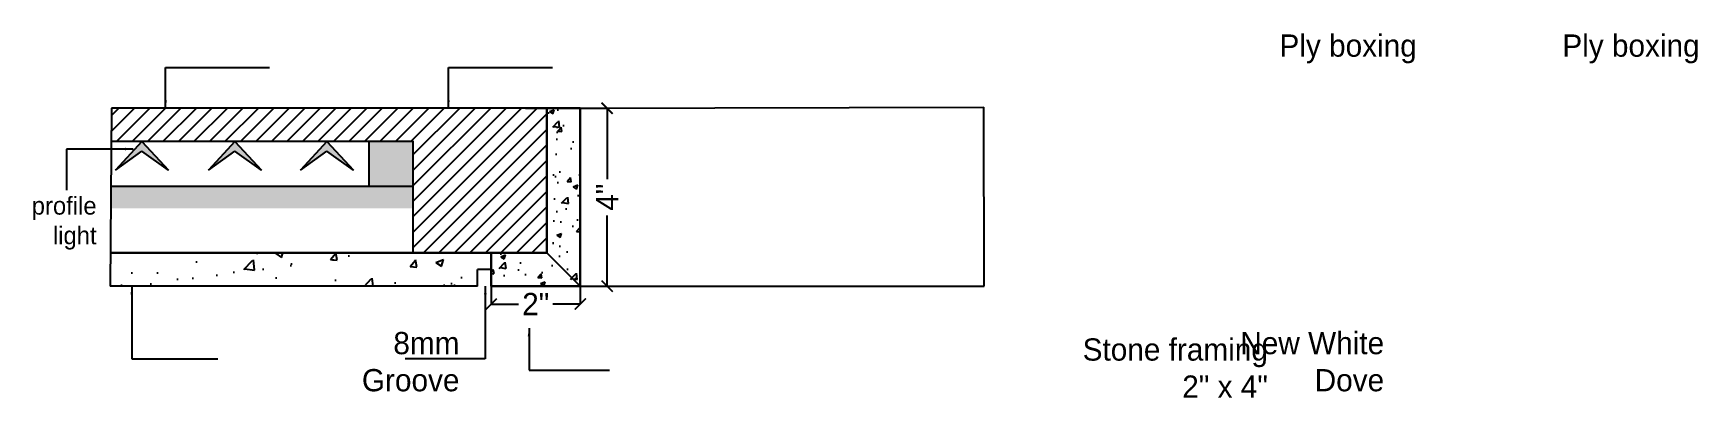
# Model space of a CAD drawing. Header units: inches. Extents: x -137722 to 81594, y -22256 to -1207.
# Drawn here: x -62793.74 to -62756.35, y -2286.06 to -2277.87 of the extents above; entities that cross this region are included whole.
import ezdxf

# ---------------------------------------------------------------- set-up
doc = ezdxf.new("R2010")
doc.units = ezdxf.units.IN
doc.header["$LTSCALE"] = 0.05
doc.header["$MEASUREMENT"] = 0
doc.header["$PDMODE"] = 3
doc.header["$PDSIZE"] = -4
doc.linetypes.add('DASHED2', pattern=[0.375, 0.25, -0.125])
doc.layers.get('Defpoints').update_dxf_attribs({"linetype": 'DASHED2'})
for name, color, linetype in [('00 floor', 7, 'Continuous'), ('Civil Dimension - Text', 7, 'Continuous'), ('Flooring Hatch', 251, 'Continuous'), ('HATCH', 251, 'Continuous'), ('text', 176, 'Continuous')]:
    doc.layers.add(name, color=color, linetype=linetype)
doc.styles.add('9-128OF1-4', font='stylu.ttf')
doc.styles.get("Standard").update_dxf_attribs({"font": 'stylu.ttf', "height": 6})
doc.dimstyles.new('Annotative', dxfattribs={"dimtxt": 6, "dimasz": 0.18, "dimexe": 0.18, "dimexo": 0.0625, "dimgap": 0.09, "dimtad": 0, "dimtih": 1, "dimtoh": 1, "dimdec": 3, "dimzin": 0, "dimdsep": 46, "dimlunit": 4, "dimtxsty": 'Standard', "dimcen": 0.09, "dimadec": 0, "dimazin": 0, "dimtfac": 1, "dimtdec": 3, "dimtofl": 0, "dimtmove": 0, "dimatfit": 3, "dimfxl": 1, "dimtolj": 1, "dimtzin": 0, "dimarcsym": 0})
doc.dimstyles.new('DIM 1-4', dxfattribs={"dimtxt": 3.0792, "dimasz": 1.82, "dimexe": 1.82, "dimexo": 0, "dimgap": 0.09, "dimtad": 0, "dimzin": 0, "dimdsep": 46, "dimlunit": 4, "dimtxsty": '9-128OF1-4', "dimblk": 'ARCHTICK', "dimcen": 1.8125, "dimdle": 1.82, "dimclrd": 8, "dimclre": 8, "dimadec": 0, "dimazin": 0, "dimtfac": 1, "dimtofl": 0, "dimtmove": 0, "dimatfit": 3, "dimldrblk": 'OPEN90', "dimfxl": 1, "dimtolj": 1, "dimtzin": 0, "dimlwd": -1, "dimarcsym": 0})
pattern_1 = [(50, (0, 0), (1.075890274, -0.094128202), [0.1125, -1.2375]), (355, (0, 0), (-0.208127, 1.1282882), [0.09, -0.99]), (100.4514445, (0.0897, -0.0078), (0.86776327, 1.034159986), [0.095610288, -1.051713168]), (46.1842, (0, 0.3), (1.600861996, -0.24827892), [0.16875, -1.85625]), (96.6356355, (0.1334, 0.2793), (1.40199292, 1.4611779), [0.143415513, -1.57757064]), (351.184164, (0, 0.3), (1.401992918, 1.4611779), [0.135, -1.485]), (21, (0.15, 0.225), (0.895360578, -0.603928336), [0.1125, -1.2375]), (326, (0.15, 0.225), (0.364972998, 1.087725068), [0.09, -0.99]), (71.4514447, (0.2246, 0.1747), (1.260333565, 0.48379673), [0.095610285, -1.051713168]), (37.5, (0, 0), (0.018239783, 0.4993407807), [0, -0.978, 0, -1.005, 0, -0.99375]), (7.5, (0, 0), (0.394604306, 0.591617568), [0, -0.573, 0, -0.9555, 0, -0.37875]), (327.5, (-0.3345, 0), (0.8007336543, -0.0338323076), [0, -0.375, 0, -1.17, 0, -1.5525]), (317.5, (-0.4845, 0), (0.874779254, 0.1501574735), [0, -0.4875, 0, -0.777, 0, -1.1025])]

# ---------------------------------------------------------------- blocks, each defined once
blk = doc.blocks.new('_ArchTick')
at = {"color": 0, "const_width": 0.15}
blk.add_lwpolyline([(-0.5, -0.5), (0.5, 0.5)], dxfattribs=at)
blk = doc.blocks.new('*D540')
at = {"layer": 'Civil Dimension - Text', "color": 8, "lineweight": -2, "ltscale": 50, "transparency": 16777216}
for p, q in [((-62783.45, -2283.55), (-62783.45, -2283.951)), ((-62781.45, -2283.55), (-62781.45, -2283.951))]:
    blk.add_line(p, q, dxfattribs=at)
at = {"layer": 'Civil Dimension - Text', "color": 8, "ltscale": 50, "transparency": 16777216}
for p, q in [((-62783.45, -2283.951), (-62782.835, -2283.951)), ((-62781.45, -2283.951), (-62782.065, -2283.951))]:
    blk.add_line(p, q, dxfattribs=at)
at = {"layer": 'Defpoints', "color": 0, "ltscale": 50, "transparency": 16777216}
for p in [(-62783.45, -2283.55), (-62781.45, -2283.55), (-62781.45, -2283.951)]:
    blk.add_point(p, dxfattribs=at)
at = {"layer": 'Civil Dimension - Text', "color": 8, "ltscale": 50, "transparency": 16777216, "xscale": 0.25, "yscale": 0.25, "zscale": 0.25, "rotation": 180}
blk.add_blockref('_ArchTick', (-62783.45, -2283.951), dxfattribs=at)
at = {"layer": 'Civil Dimension - Text', "color": 8, "ltscale": 50, "transparency": 16777216, "xscale": 0.25, "yscale": 0.25, "zscale": 0.25}
blk.add_blockref('_ArchTick', (-62781.45, -2283.951), dxfattribs=at)
at = {"layer": 'Civil Dimension - Text', "ltscale": 50, "transparency": 16777216, "insert": (-62782.45, -2283.951), "char_height": 0.5, "attachment_point": 5, "style": '9-128OF1-4'}
blk.add_mtext('\\A1;2"', dxfattribs=at)
blk = doc.blocks.new('_Open90')
at = {"color": 0, "linetype": 'ByBlock', "lineweight": -2}
for p, q in [((0, 0), (-1, 0)), ((-0.5, 0.5), (0, 0)), ((0, 0), (-0.5, -0.5))]:
    blk.add_line(p, q, dxfattribs=at)
blk = doc.blocks.new('*D541')
at = {"layer": 'Civil Dimension - Text', "color": 8, "lineweight": -2, "ltscale": 50, "transparency": 16777216}
for p, q in [((-62782.677, -2279.55), (-62780.848, -2279.55)), ((-62782.677, -2283.55), (-62780.848, -2283.55))]:
    blk.add_line(p, q, dxfattribs=at)
at = {"layer": 'Civil Dimension - Text', "color": 8, "ltscale": 50, "transparency": 16777216}
for p, q in [((-62780.848, -2279.55), (-62780.848, -2281.141)), ((-62780.848, -2283.55), (-62780.848, -2281.96))]:
    blk.add_line(p, q, dxfattribs=at)
at = {"layer": 'Defpoints', "color": 0, "ltscale": 50, "transparency": 16777216}
for p in [(-62782.677, -2279.55), (-62782.677, -2283.55), (-62780.848, -2283.55)]:
    blk.add_point(p, dxfattribs=at)
at = {"layer": 'Civil Dimension - Text', "color": 8, "ltscale": 50, "transparency": 16777216, "xscale": 0.25, "yscale": 0.25, "zscale": 0.25}
for p, rotation in [((-62780.848, -2279.55), 90), ((-62780.848, -2283.55), 270)]:
    blk.add_blockref('_ArchTick', p, dxfattribs=dict(at, rotation=rotation))
at = {"layer": 'Civil Dimension - Text', "ltscale": 50, "transparency": 16777216, "insert": (-62780.848, -2281.55), "char_height": 0.5, "attachment_point": 5, "rotation": 90, "style": '9-128OF1-4'}
blk.add_mtext('\\A1;4"', dxfattribs=at)
blk = doc.blocks.new('adwawd')
at = {"layer": 'Flooring Hatch', "ltscale": 50, "true_color": 0xcd6928, "transparency": 33554687}
h = blk.add_hatch(color=32, dxfattribs=at)
h.dxf.hatch_style = 1
h.paths.add_polyline_path([(-77941.34, -7094.04), (-77946.01, -7099.05), (-77941.34, -7095.73), (-77936.68, -7099.05)])
at = {"layer": 'Civil Dimension - Text', "color": 2, "ltscale": 50}
for p, q in [((-77941.34, -7094.04), (-77946.01, -7099.05)), ((-77941.34, -7094.04), (-77936.68, -7099.05)), ((-77946.01, -7099.05), (-77941.34, -7095.73)), ((-77936.68, -7099.05), (-77941.34, -7095.73))]:
    blk.add_line(p, q, dxfattribs=at)

msp = doc.modelspace()

# ---------------------------------------------------------------- hatches: boundary and pattern name
at = {"ltscale": 50}
h = msp.add_hatch(dxfattribs=at)
h.set_pattern_fill('AR-CONC', color=256, scale=0.15)
h.set_pattern_definition(pattern_1)
h.paths.add_polyline_path([(-62781.4501, -2279.5503), (-62782.2001, -2279.5503), (-62782.2001, -2282.8003), (-62781.4501, -2283.5503)])
h = msp.add_hatch(color=43, dxfattribs=at)
h.dxf.hatch_style = 1
h.paths.add_polyline_path([(-62785.2001, -2280.3003), (-62786.2001, -2280.3003), (-62786.2001, -2281.3003), (-62785.2001, -2281.3003)])
at = {"ltscale": 50, "true_color": 0xf8d731}
h = msp.add_hatch(color=40, dxfattribs=at)
h.dxf.hatch_style = 1
h.paths.add_polyline_path([(-62792.0013, -2281.3003), (-62792.0055, -2281.8003), (-62785.2001, -2281.8003), (-62785.2001, -2281.3003)])
at = {"ltscale": 50}
h = msp.add_hatch(dxfattribs=at)
h.set_pattern_fill('AR-CONC', color=256, scale=0.25)
h.set_pattern_definition([(50, (0, 0), (1.793150457, -0.156880337), [0.1875, -2.0625]), (355, (0, 0), (-0.346878334, 1.880480334), [0.15, -1.65]), (100.4514445, (0.1494, -0.013), (1.446272117, 1.723599977), [0.15935048, -1.75285528]), (46.1842, (0, 0.5), (2.66810333, -0.4137982), [0.28125, -3.09375]), (96.6356355, (0.2223, 0.4655), (2.33665486, 2.4352965), [0.23902586, -2.6292844]), (351.184164, (0, 0.5), (2.33665486, 2.4352965), [0.225, -2.475]), (21, (0.25, 0.375), (1.49226763, -1.006547227), [0.1875, -2.0625]), (326, (0.25, 0.375), (0.60828833, 1.81287511), [0.15, -1.65]), (71.4514447, (0.3744, 0.2911), (2.10055594, 0.80632788), [0.159350475, -1.75285528]), (37.5, (0, 0), (0.030399638, 0.8322346346), [0, -1.63, 0, -1.675, 0, -1.65625]), (7.5, (0, 0), (0.657673844, 0.98602928), [0, -0.955, 0, -1.5925, 0, -0.63125]), (327.5, (-0.5575, 0), (1.3345560904, -0.056387179), [0, -0.625, 0, -1.95, 0, -2.5875]), (317.5, (-0.8075, 0), (1.457965423, 0.250262456), [0, -0.8125, 0, -1.295, 0, -1.8375])])
h.paths.add_polyline_path([(-62783.7601, -2283.5503), (-62783.7601, -2282.8003), (-62792.0055, -2282.8003), (-62792.0119, -2283.5503)])
h = msp.add_hatch(dxfattribs=at)
h.set_pattern_fill('AR-CONC', color=256, scale=0.15)
h.set_pattern_definition(pattern_1)
h.paths.add_polyline_path([(-62782.2001, -2282.8003), (-62783.4501, -2282.8003), (-62783.4501, -2283.5503), (-62781.4501, -2283.5503)])
at = {"layer": 'HATCH', "ltscale": 50, "true_color": 0xb3691e}
h = msp.add_hatch(dxfattribs=at)
h.set_pattern_fill('ANSI31', color=32, scale=1.96850394)
h.paths.add_polyline_path([(-62791.9778, -2279.5503), (-62791.9842, -2280.3003), (-62785.2001, -2280.3003), (-62785.2001, -2282.8003), (-62782.2001, -2282.8003), (-62782.2001, -2279.5503)])

# ---------------------------------------------------------------- linework, layer by layer
at = {"ltscale": 50}
for p, q in [((-62791.9778, -2279.5503), (-62792.0119, -2283.5503)), ((-62782.2001, -2279.5503), (-62791.9778, -2279.5503)), ((-62781.4501, -2279.5503), (-62772.3868, -2279.5265)), ((-62772.3762, -2283.5503), (-62772.3868, -2279.5265)), ((-62785.2001, -2280.3003), (-62791.9842, -2280.3003)), ((-62785.2001, -2282.8003), (-62785.2001, -2280.3003)), ((-62792.0013, -2281.3003), (-62785.2001, -2281.3003)), ((-62782.2001, -2282.8003), (-62781.4501, -2283.5503)), ((-62783.7601, -2283.5503), (-62783.7601, -2283.1753)), ((-62783.4501, -2283.1753), (-62783.7601, -2283.1753)), ((-62783.7601, -2283.5503), (-62792.0119, -2283.5503)), ((-62781.4501, -2283.5503), (-62772.3762, -2283.5503))]:
    msp.add_line(p, q, dxfattribs=at)
msp.add_lwpolyline([(-62786.2001, -2281.3003), (-62785.2001, -2281.3003), (-62785.2001, -2280.3003), (-62786.2001, -2280.3003)], close=True, dxfattribs=at)
at = {"layer": '00 floor', "color": 18, "lineweight": 30, "true_color": 0x000000}
for p, q in [((-62782.2001, -2279.5503), (-62782.2001, -2282.8003)), ((-62782.2001, -2279.5503), (-62781.4501, -2279.5503)), ((-62781.4501, -2279.5503), (-62781.4501, -2283.5503)), ((-62783.4501, -2282.8003), (-62792.0119, -2282.8003)), ((-62783.4501, -2282.8003), (-62782.2001, -2282.8003)), ((-62783.4501, -2283.5503), (-62783.4501, -2282.8003)), ((-62781.4501, -2283.5503), (-62783.4501, -2283.5503))]:
    msp.add_line(p, q, dxfattribs=at)

# ---------------------------------------------------------------- block references
at = {"layer": 'Civil Dimension - Text', "xscale": -0.1278175844426536, "yscale": 0.1278175844426536, "zscale": 0.1278175844426536}
for p in [(-72753.5727, -1373.5576), (-72751.4806, -1373.5576), (-72749.4155, -1373.5576)]:
    msp.add_blockref('adwawd', p, dxfattribs=at)

# ---------------------------------------------------------------- texts
at = {"layer": 'text', "ltscale": 50, "attachment_point": 9, "style": '9-128OF1-4'}
for s, insert, char_height in [('Ply boxing ', (-62762.657, -2278.5436), 0.5), ('Ply boxing ', (-62756.3021, -2278.5436), 0.5), ('profile \\Plight', (-62792.3157, -2282.7289), 0.4), ('8mm\\P Groove', (-62784.163, -2285.9191), 0.5), ('Stone framing\\P2" x 4"', (-62766.0013, -2286.0562), 0.5), ('New White\\PDove', (-62763.3896, -2285.9191), 0.5)]:
    msp.add_mtext_dynamic_manual_height_columns(s, width=27.734554, gutter_width=0.6061, heights=[0], dxfattribs=dict(at, insert=insert, char_height=char_height))

# ---------------------------------------------------------------- dimensions: what is measured, and where the dimension line sits
at = {"layer": 'Civil Dimension - Text', "ltscale": 50}
dim = msp.add_linear_dim(base=(-62780.8476, -2283.5503), p1=(-62782.6768, -2279.5503), p2=(-62782.6768, -2283.5503), angle=90, dimstyle='DIM 1-4', override={"dimtxt": 0.5, "dimasz": 0.25, "dimexe": 0, "dimdle": 0, "dimclrt": 256, "dimtmove": 1, "dimfxl": 0, "dimarcsym": 1}, dxfattribs=at)
dim.commit()
dim.dimension.update_dxf_attribs({"geometry": '*D541', "text_midpoint": (-62780.8476, -2281.5503)})
dim = msp.add_linear_dim(base=(-62781.4501, -2283.9515), p1=(-62783.4501, -2283.5503), p2=(-62781.4501, -2283.5503), dimstyle='DIM 1-4', override={"dimtxt": 0.5, "dimasz": 0.25, "dimexe": 0, "dimdle": 0, "dimclrt": 256, "dimtmove": 1, "dimfxl": 0, "dimarcsym": 1}, dxfattribs=at)
dim.commit()
dim.dimension.update_dxf_attribs({"geometry": '*D540', "text_midpoint": (-62782.4501, -2283.9515)})

# ---------------------------------------------------------------- leaders
at = {"ltscale": 50}
for points in [[(-62790.7653, -2279.5503), (-62790.7653, -2278.6374), (-62788.4286, -2278.6374)], [(-62784.4104, -2279.5503), (-62784.4104, -2278.6374), (-62782.0737, -2278.6374)], [(-62791.4971, -2280.4673), (-62792.9921, -2280.4673), (-62792.9921, -2281.3899)]]:
    msp.add_leader(points, dimstyle='Annotative', override={"dimscale": 0, "dimgap": 0.09, "dimtad": 0}, dxfattribs=at)
at = {"layer": 'Civil Dimension - Text', "ltscale": 50}
for points in [[(-62791.525, -2283.5503), (-62791.525, -2285.1849), (-62789.5931, -2285.1849)], [(-62783.5829, -2283.5503), (-62783.5829, -2285.1849), (-62785.3871, -2285.1849)], [(-62782.6003, -2284.4929), (-62782.6003, -2285.4363), (-62780.7961, -2285.4363)]]:
    msp.add_leader(points, dimstyle='Annotative', override={"dimscale": 0, "dimgap": 0.09, "dimtad": 0}, dxfattribs=at)

doc.saveas('drawing.dxf')
